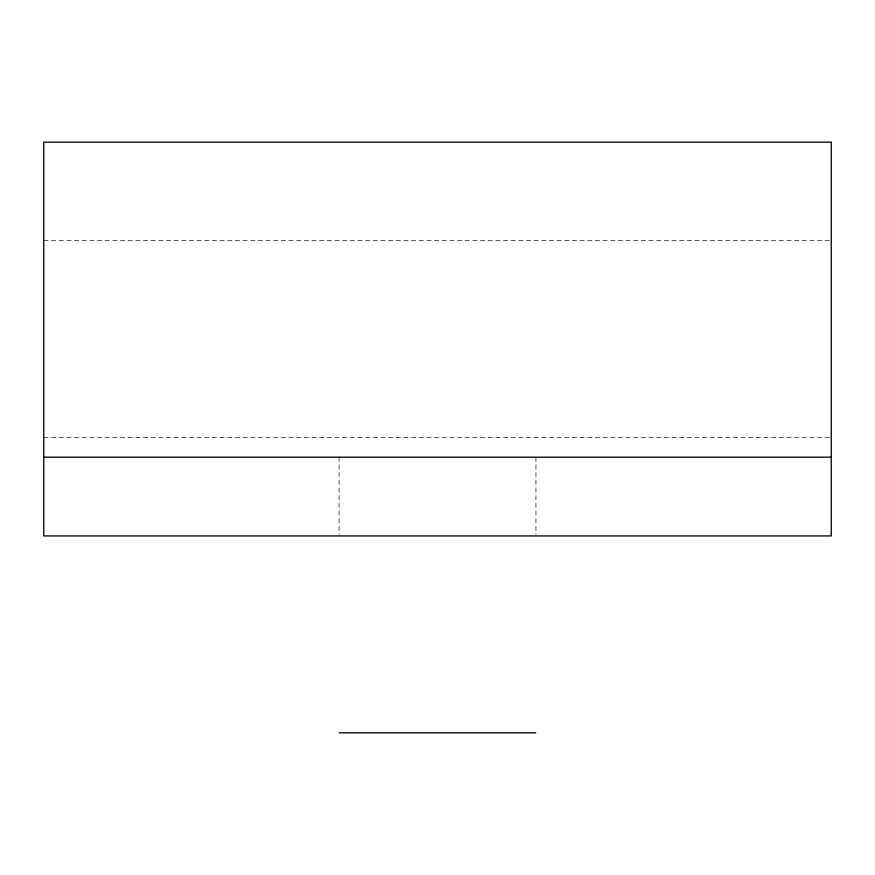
<?xml version="1.0" encoding="UTF-8"?>
<svg xmlns="http://www.w3.org/2000/svg" width="875" height="875" viewBox="0 0 875 875"><rect width="100%" height="100%" fill="white"/><g stroke="black" fill="none" stroke-linecap="round" stroke-linejoin="round"><path stroke-width="0.66" stroke-dasharray="4.38 3.28" d="M43.75 240.625L829.883 240.625M43.75 437.5L829.883 437.5M535.938 457.188L535.938 534.581M339.062 457.188L339.062 534.581"/><path stroke-width="1.31" d="M43.75 457.188L831.25 457.188M339.259 732.812L535.741 732.812M831.25 142.188L43.75 142.188L43.75 535.938L831.25 535.938L831.25 142.188"/></g></svg>
